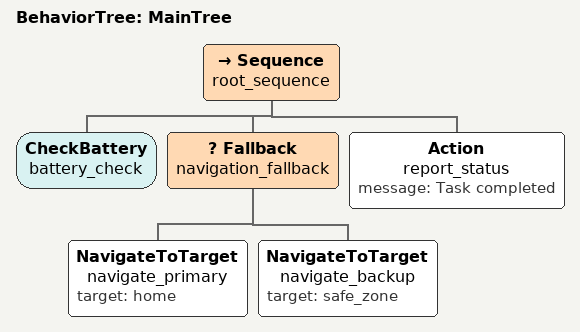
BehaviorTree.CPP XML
<root BTCPP_format="4" main_tree_to_execute="MainTree">
  <BehaviorTree ID="MainTree">
    <Sequence name="root_sequence">
      <CheckBattery name="battery_check"/>
      <Fallback name="navigation_fallback">
        <NavigateToTarget name="navigate_primary" target="home"/>
        <NavigateToTarget name="navigate_backup" target="safe_zone"/>
      </Fallback>
      <Action name="report_status" message="Task completed"/>
    </Sequence>
  </BehaviorTree>

</root>
